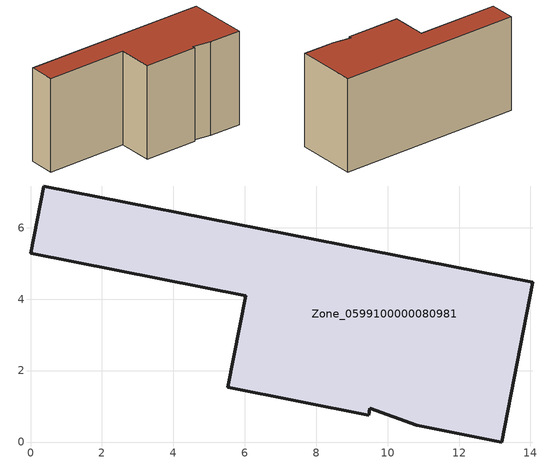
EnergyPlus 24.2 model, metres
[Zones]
Zone_0599100000080981
 floor ground (C_G): 10.81,0.47 9.51,0.95 9.46,0.74 5.52,1.53 6.03,4.1 0,5.28 0.37,7.17 14.07,4.47 13.19,0 z0
 wall outside (C_F): 14.07,4.47 0.37,7.17 0,5.28 6.03,4.1 5.52,1.53 9.46,0.74 9.51,0.95 10.81,0.47 13.19,0 14.07,4.47 z0:7.03
 roof outside (C_R): 5.52,1.53 9.46,0.74 9.51,0.95 10.81,0.47 13.19,0 14.07,4.47 0.37,7.17 0,5.28 6.03,4.1 z7.03
[BUILDING]
Pand.0599100000080981: North Axis=0; Terrain=City; Loads Convergence Tolerance Value=0.04; Temperature Convergence Tolerance Value=0.4; Solar Distribution=FullExterior; Maximum Number of Warmup Days=25; Minimum Number of Warmup Days=1
[Site:Location]
Rotterdam.The.Hague.AP_ZH_NLD Design_Conditions: Latitude=51.96; Longitude=4.45; Time Zone=1; Elevation=-4.5
[SITE:GROUNDTEMPERATURE:BUILDINGSURFACE]
18, 18, 18, 18, 18, 18, 18, 18, 18, 18, 18, 18
[MATERIAL] Thermal Absorptance=0.9; Solar Absorptance=0.7; Visible Absorptance=0.7
Name | Roughness | Thickness | Conductivity | Density | Specific Heat
G.TC.1946 | MediumSmooth | 0.15 | 1 | 540 | 1210
F.TC.1946 | Rough | 0.3 | 0.857143 | 1920 | 840
R.TC.1946 | MediumRough | 0.2 | 0.909091 | 1500 | 1000
[CONSTRUCTION]
C_G: G.TC.1946
C_F: F.TC.1946
C_R: R.TC.1946
[ZONE]
Zone_0599100000080981: Type=1; Multiplier=1; Ceiling Height=Autocalculate; Volume=Autocalculate; Floor Area=autocalculate; Part of Total Floor Area=Yes
[ZONEINFILTRATION:DESIGNFLOWRATE]
Infil_Zone_0599100000080981: Zone or ZoneList or Space or SpaceList=Zone_0599100000080981; Schedule=AlwaysOn; Design Flow Rate Calculation Method=Flow/Area; Flow Rate per Floor Area=0.003; Constant Term Coefficient=1; Temperature Term Coefficient=0; Velocity Term Coefficient=0; Velocity Squared Term Coefficient=0
[HVACTEMPLATE:ZONE:IDEALLOADSAIRSYSTEM]
Zone_0599100000080981: Maximum Heating Supply Air Temperature=50; Minimum Cooling Supply Air Temperature=13; Maximum Heating Supply Air Humidity Ratio=0.0156; Minimum Cooling Supply Air Humidity Ratio=0.0077; Heating Limit=NoLimit; Cooling Limit=NoLimit; Dehumidification Control Type=ConstantSensibleHeatRatio; Cooling Sensible Heat Ratio=0.7; Dehumidification Setpoint=60; Humidification Control Type=None; Humidification Setpoint=30; Outdoor Air Method=None; Outdoor Air Flow Rate per Person=0.00944; Outdoor Air Flow Rate per Zone Floor Area=0; Outdoor Air Flow Rate per Zone=0; Demand Controlled Ventilation Type=None; Outdoor Air Economizer Type=NoEconomizer; Heat Recovery Type=None; Sensible Heat Recovery Effectiveness=0.7; Latent Heat Recovery Effectiveness=0.65
[ZONECONTROL:THERMOSTAT]
ThermostatControl_Zone_0599100000080981: Zone or ZoneList=Zone_0599100000080981; Control Type Schedule=DualSetpointControlType; Control 1=Thermostat_Zone_0599100000080981; Temperature Difference Between Cutout And Setpoint=0
[THERMOSTATSETPOINT:DUALSETPOINT]
Thermostat_Zone_0599100000080981: Heating Setpoint Temperature Schedule=HeatingSetpoint_Zone_0599100000080981; Cooling Setpoint Temperature Schedule=CoolingSetpoint_Zone_0599100000080981
[SCHEDULE:COMPACT]
HeatingSetpoint_Zone_0599100000080981: Through: 12/31, For: AllDays, Until: 24:00, 21
CoolingSetpoint_Zone_0599100000080981: Through: 12/31, For: AllDays, Until: 24:00, 24
DualSetpointControlType: Through: 12/31, For: AllDays, Until: 24:00, 4
AlwaysOn: Through: 12/31, For: AllDays, Until: 24:00, 1
